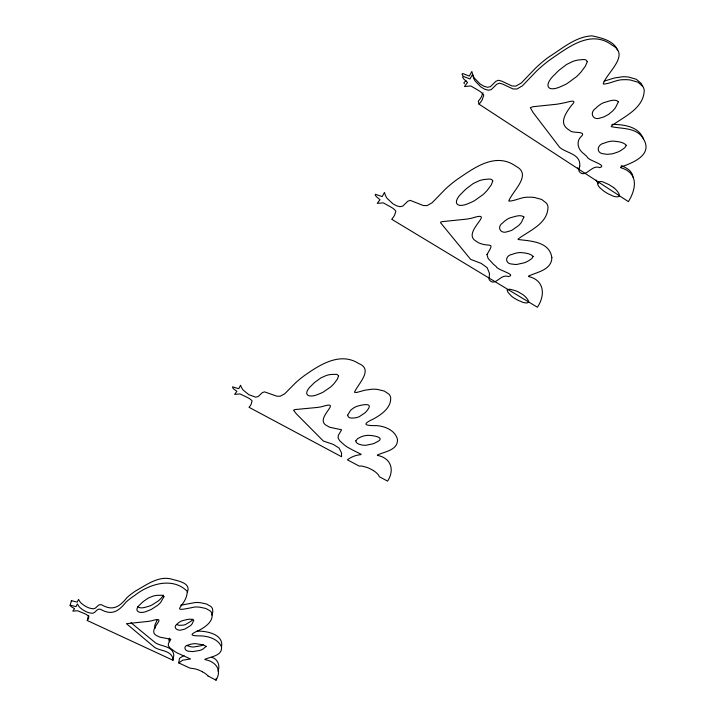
<?xml version="1.0" encoding="UTF-8"?>
<svg xmlns="http://www.w3.org/2000/svg" width="716" height="716" viewBox="0 0 716 716"><rect width="100%" height="100%" fill="white"/><g stroke="black" fill="none" stroke-linecap="round" stroke-linejoin="round"><path stroke-width="1.07" d="M482.942 92.758L481.447 96.803A27.852 26.286 -27.3 0 1 478.968 100.365L478.297 101.162L479.031 104.169L628.406 201.617C636.721 188.12 638.233 172.69 620.709 167.705L620.503 167.168C632.085 163.114 653.252 155.282 643.55 139.029C636.891 127.206 622.302 129.068 611.276 126.642L611.213 126.186C623.699 116.583 643.46 108.993 644.248 90.529A11.85 10.418 -35.1 0 0 642.78 86.314L637.938 82.188L630.402 80.013A36.874 32.462 -32.9 0 0 623.985 79.691C616.816 79.386 610.327 83.736 603.454 84.103L603.23 83.727C606.998 72.495 630.286 55.096 612.386 45.341C590.691 28.837 567.958 47.614 549.852 59.867A122.23 107.078 -29.9 0 0 536.409 71.215L522.367 85.857L516.889 89.035L512.925 88.927L502.73 84.094L499.356 83.199L496.761 84.202L491.23 89.625L488.231 90.225L484.589 89.151L480.821 86.896L475.03 80.899A18.473 17.265 -32.5 0 1 473.231 76.898L472.569 74.374L469.991 78.975L463.333 76.397L462.634 77.158L463.646 78.823A12.745 11.993 -31.4 0 0 464.961 80.111L467.53 82.456L464.487 86.555L470.842 85.956L478.691 90.583A45.842 42.772 -20.4 0 1 480.758 91.97L483.506 94.745A2.9 2.703 -27.8 0 1 483.694 95.47L482.199 99.801A28.005 26.402 -26.9 0 1 479.711 103.373L479.031 104.169M207.909 675.913L216.035 680.2L216.241 678.356M202.494 671.706L198.762 670.051A32.811 23.136 5.4 0 0 195.396 668.95L189.883 668.082L178.767 662.927L179.447 658.344L184.021 655.417M88.739 615.411A19.323 14.007 10.3 0 1 88.328 615.984L87.254 620.512L173.004 660.259L173.711 655.677A8.556 6.149 6.5 0 0 173.8 654.961C172.565 645.617 161.163 646.754 155.202 642.682A9.129 6.569 7.2 0 0 154.405 641.957L130.947 622.678M218.022 671.178C220.322 665.701 217.834 658.953 211.855 657.369M87.236 620.503A19.404 14.034 10.3 0 0 88.605 618.194L88.793 616.413A2.229 1.62 9.7 0 0 88.551 615.984L86.054 614.337A35.666 25.481 9.9 0 0 84.273 613.514L77.614 610.766L72.79 611.124L74.598 608.69L72.307 607.302A9.782 7.124 10.3 0 1 71.117 606.533L70.079 605.369L71.484 600.652L77.176 602.12L78.545 599.399L79.386 600.894A14.043 10.284 9.8 0 0 81.293 603.266C84.783 606.228 89.187 608.833 93.886 608.743C96.893 608.188 97.967 603.579 101.529 604.76C112.976 611.428 119.617 606.721 127.072 597.52A91.406 66.346 5.4 0 1 135.816 590.816C146.619 584.874 158.397 575.664 171.491 579.056C177.532 581.034 191.378 582.672 187.359 592.105M216.035 680.2C222.354 669.737 215.525 661.423 205.036 659.66L204.803 659.338C210.674 656.563 222.416 656.044 221.53 647.013C218.505 639.343 209.296 636.461 201.715 635.915C192.541 635.835 186.885 635.602 198.887 630.375C205.107 627.109 213.645 621.569 211.972 613.424A8.762 6.462 5.6 0 0 210.227 610.927L205.886 608.475L199.764 607.186A27.477 20.111 5.6 0 0 194.77 606.998C166.067 613.075 186.903 607.123 187.27 591.371C172.69 576.649 149.438 583.907 134.912 595.291A91.791 66.445 5.4 0 0 126.132 602.004C118.65 611.24 111.965 615.93 100.482 609.253C96.911 608.072 95.828 612.69 92.812 613.254C88.095 613.335 83.674 610.73 80.165 607.759A14.105 10.301 9.8 0 1 78.25 605.396L77.4 603.892L76.03 606.622L70.141 605.235M221.62 646.324C223.517 634.215 206.459 630.787 197.16 631.163M211.838 615.107L212.84 611.894L212.536 608.913A8.726 6.453 5.6 0 0 210.799 606.416L206.485 603.982L200.382 602.693A27.36 20.084 5.7 0 0 195.414 602.505L180.665 605.217M71.314 600.742L71.663 601.512M169.522 638.126L168.922 639.934L169.289 641.661M157.287 619.814L154.781 625.301L155.059 628.353M163.543 595.121L161.485 597.86A39.353 29.267 8.9 0 1 158.478 600.805L152.302 604.814A34.18 25.4 8.7 0 1 148.651 606.318C145.312 607.132 140.855 609.182 137.812 606.747M466.044 80.613L463.887 82.805L464.416 83.826M178.767 662.927L182.732 660.17L190.528 658.997L177.219 652.974A58.712 43.228 5.2 0 1 174.525 651.336L170.104 648.052L168.35 645.787L168.385 643.586L170.873 639.236L160.16 637.24A14.275 10.409 6.8 0 1 157.851 636.166C143.934 630.939 171.366 614.919 151.345 620.879A88.623 66.713 9.4 0 1 146.252 621.622L126.464 623.672L153.609 646.521A9.165 6.578 7.1 0 1 154.405 647.246C160.384 651.318 171.84 650.164 173.075 659.534A8.592 6.158 6.5 0 1 172.995 660.259M604.062 81.168L614.373 78.008L622.437 76.782A36.677 32.318 -33.2 0 1 628.818 77.104L636.318 79.27L641.142 83.378A11.778 10.373 -35.4 0 1 642.333 86.072M611.849 124.387C623.636 124.512 638.457 126.177 643.415 138.832M621.282 165.62C626.41 167.759 632.398 170.927 633.007 177.121M186.625 645.465L190.868 646.772A14.427 10.507 5.7 0 0 193.508 647.004L200.498 645.859A21.883 15.967 5.9 0 0 203.389 644.642M373.412 470.502L369.358 468.389A36.677 29.141 -0.4 0 0 366.171 467.172L361.652 466.018L359.235 466.098L347.376 459.815C360.587 449.97 370.27 459.985 347.224 447.035A65.693 54.604 -2.9 0 1 344.396 444.976L339.796 440.868L338.086 438.022L338.373 435.256L341.63 429.797L329.852 427.282A15.913 13.174 0.5 0 1 327.382 425.93C312.265 419.137 344.969 399.465 321.752 406.697A97.474 84.264 3.8 0 1 317.152 407.467L295.099 409.561L293.542 410.214L296.343 413.821L323.346 441.029L333.325 444.412L339.053 448.037L341.496 452.816L341.568 456.736L249.025 407.297A23.726 19.699 7.5 0 0 251.119 404.307L252.041 401.058A2.479 2.058 6.2 0 0 251.817 400.521L249.741 398.776A35.2 28.837 7 0 0 247.271 397.407L240.075 393.934L234.624 394.391L236.906 391.312L234.472 389.567A10.874 9.093 7.1 0 1 233.219 388.6L232.458 386.846L238.732 388.707L240.558 385.271L241.355 387.159A15.689 13.139 6.1 0 0 243.252 390.148L248.792 394.641L255.505 397.129L258.046 396.682L262.351 392.619L264.517 391.867L276.77 396.154L280.207 396.234L284.673 393.845L295.493 382.899A102.406 83.709 -1.6 0 1 306.081 374.414C321.18 363.889 340.78 351.959 358.77 363.567C373.824 369.438 358.063 383.839 354.465 392.243L356.461 392.52L365.142 390.139L372.043 389.218A30.69 25.409 -1.8 0 1 377.627 389.45L384.358 391.088L388.949 394.167A9.8 8.171 -2.4 0 1 390.623 397.326C391.58 407.395 381.798 414.287 374.02 418.663C361.213 424.624 364.748 425.671 376.571 425.635C385.101 426.154 395.375 430.477 397.496 439.57C397.854 450.328 384.68 451.59 377.377 455.018L377.609 455.421C390.775 457.954 394.999 469.741 387.58 481.116L379.328 476.74L378.648 475.236A20.236 16.164 -0.9 0 0 373.349 470.564M176.476 624.486L179.161 625.328L183.045 625.149A14.624 10.758 6.5 0 0 185.525 624.531L191.056 621.202A22.169 16.334 6.7 0 0 192.908 619.116M613.693 187.619L609.316 184.826A43.05 37.384 -22.9 0 0 605.718 183.18C598.272 178.902 594.28 183.547 601.44 189.087A33.124 28.774 -28.6 0 0 604.725 191.718L606.577 192.89A44.329 38.485 -29.5 0 0 611.357 195.244C613.782 196.963 622.24 198.511 618.651 193.204A25.669 22.303 -24.4 0 0 613.684 187.628M578.68 169.262L577.928 168.197A3.088 2.721 -26.6 0 1 577.749 167.696M462.983 75.923L461.981 74.267L462.67 73.506L469.302 76.066L471.862 71.484L472.515 74.008A18.374 17.184 -33 0 0 474.305 77.99L480.069 83.96L483.819 86.206L487.435 87.271L490.424 86.672L495.92 81.275L498.506 80.273L501.853 81.168L512.003 85.974L515.941 86.09L521.391 82.922L535.344 68.342A121.586 106.648 -30.1 0 1 548.707 57.047C562.149 48.715 575.53 36.588 592.016 35.845C601.18 37.885 614.167 40.615 617.631 50.478M598.146 183.672L596.133 180.056M202.377 671.85A16.262 11.537 5.2 0 1 207.944 675.895M347.627 415.217C347.913 418.842 353.024 418.162 355.566 417.786A16.334 13.604 -0.5 0 0 359.36 416.649L365.026 412.819A24.845 20.737 -0.1 0 0 367.344 410.187C374.459 401.551 360.318 405.211 356.622 406.446A16.37 13.523 -1.2 0 0 353.74 407.887L352.353 408.854A20.263 16.728 -1.3 0 0 350.437 410.536L347.627 415.217M523.933 217.037L521.382 222.39A27.539 24.63 -17.8 0 1 518.617 225.558L512.083 230.149A18.124 16.146 -17.9 0 1 507.832 231.51C500.815 234.642 496.134 227.124 502.829 222.81A22.473 19.797 -17.7 0 1 505.066 220.796L506.677 219.633A18.151 16.02 -17.7 0 1 509.953 217.897C514.061 216.93 520.541 213.95 523.933 217.037M193.714 620.333L192.255 623.636A22.259 16.361 6.7 0 1 190.402 625.73L184.844 629.069A14.687 10.776 6.5 0 1 182.356 629.677C178.078 631.619 171.965 627.726 177.21 623.922A18.151 13.246 5.8 0 1 178.785 622.589L179.949 621.819A14.669 10.704 5.9 0 1 182.401 620.665C185.766 620.092 191.038 617.765 193.714 620.333M551.848 257.626C551.651 269.959 537.17 272.035 528.506 276.09L528.712 276.573C544.33 280.135 545.538 295.09 537.394 307.245L391.697 219.257L392.001 218.908A25.928 23.762 -3.7 0 0 394.534 215.31L395.805 211.417A2.712 2.47 -6.3 0 0 395.599 210.764L393.46 208.669A38.413 34.69 -3 0 0 390.864 207.022L383.257 202.852L377.243 203.389L379.99 199.692L377.466 197.589A11.895 10.973 -6 0 1 376.168 196.426L375.148 194.931L375.461 194.313L382.201 196.56L384.474 192.416L385.19 194.698A17.202 15.824 -8.3 0 0 387.043 198.296L392.762 203.693L396.413 205.725L399.913 206.691L402.741 206.145L407.789 201.268L410.214 200.364L423.308 205.519L427.067 205.617L432.151 202.753L444.922 189.579A113.459 98.96 -16.7 0 1 457.238 179.367C474.341 167.777 495.553 151.694 515.985 166.3C532.355 174.614 512.844 190.689 508.808 200.829L509.031 201.169C515.502 200.847 521.624 196.9 528.336 197.195A34.099 30.054 -18.7 0 1 534.44 197.482L541.681 199.442L546.442 203.156A10.919 9.657 -20.7 0 1 548 206.951C547.847 223.857 529.321 230.489 518.053 239.099L518.133 239.502C530.565 241.086 549.512 241.426 551.848 257.626M338.596 375.775L337.379 379.104L334.283 383.337A44.061 37.447 3.4 0 1 330.568 387.061L323.167 392.126A38.27 32.48 3.1 0 1 318.889 394.024C308.381 398.839 301.517 394.606 311.737 385.289A53.36 44.231 -0.6 0 1 315.076 382.102L320.911 377.887L326.254 375.515A22.867 19.144 0.7 0 1 330.882 374.486L336.842 374.316L338.596 375.775M533.169 256.418L531.845 258.521L528.399 260.901A27.163 23.905 -17.1 0 1 524.56 262.727L516.809 264.455A17.846 15.645 -16.8 0 1 512.513 264.106C504.52 264.097 504.941 255.406 512.253 254.35A22.062 19.153 -15.7 0 1 515.126 253.357L517.05 252.909A17.837 15.501 -15.8 0 1 520.675 252.56C524.81 252.999 530.27 253.222 533.169 256.418M579.727 166.255L578.958 170.005A3.097 2.739 -26.4 0 0 579.172 171.482C585.518 179.206 591.452 164 599.802 167.66C607.982 164.94 587.523 160.644 586.977 156.598A79.431 69.488 -34.6 0 1 584.014 153.877C577.624 149.599 575.548 140.918 582.01 135.7C585.706 130.661 571.663 133.785 569.802 130.393A18.965 16.96 -31.4 0 1 567.144 128.603C558.82 122.194 566.795 111.803 571.279 105.637C579.163 97.761 567.126 102.558 563.376 103.006A120.324 110.425 -46.1 0 1 556.565 104.25L532.82 106.738L530.332 107.686L533.071 112.484L558.525 145.849A11.993 10.758 -26.1 0 1 559.339 147.066C565.882 153.287 581.052 153.484 579.727 166.255M486.961 254.475L488.106 258.431L493.297 264.088A73.247 64.458 -20.8 0 0 496.215 266.549C496.886 270.004 517.793 274.801 508.208 276.564C500.636 273.405 495.356 287.107 489.377 279.992A2.891 2.524 -13.3 0 1 489.118 278.658L489.467 273.458L487.202 267.739L481.242 263.407L470.609 259.362L440.564 222.73L440.779 222.005L442.3 221.629L466.626 219.123A108.17 101.117 -21.4 0 0 471.728 218.201C497.978 209.743 460.245 232.718 476.292 241.274A17.587 15.654 -15.6 0 0 478.879 242.894C489.86 247.781 495.302 240.755 486.961 254.475M618.427 101.717L615.492 107.668A29.803 26.635 -34.1 0 1 612.431 111.177L608.6 114.39L604.206 116.753A19.663 17.515 -33.6 0 1 600.796 117.782C592.893 121.246 588.892 112.564 595.936 108.134A24.272 21.408 -31.9 0 1 598.379 105.896L600.124 104.599A19.609 17.318 -32.1 0 1 603.66 102.674C607.938 101.627 614.99 98.289 618.427 101.717M355.798 440.886C355.933 443.768 359.718 444.43 361.965 444.994A16.11 13.219 -1.3 0 0 365.921 445.28L372.893 443.839A24.514 20.191 -1.1 0 0 376.285 442.309C386.9 437.387 372.785 435.435 368.677 435.346A16.119 13.121 -1.4 0 0 365.384 435.632L363.647 436.008A19.95 16.208 -1.4 0 0 361.097 436.841L357.535 438.711L355.798 440.886M626.321 145.384L624.826 147.72L621.094 150.351A29.302 25.857 -31.2 0 1 616.977 152.374L612.323 153.833L607.571 154.289A19.305 16.987 -30.5 0 1 604.232 153.895C595.569 153.654 596.875 144.22 604.411 143.093A23.726 20.737 -28.4 0 1 607.472 141.992L609.522 141.5A19.18 16.79 -28.7 0 1 613.352 141.115C617.657 141.58 623.484 141.875 626.321 145.384M507.214 289.971L507.93 292.262L511.233 295.914A30.788 26.59 -16.4 0 0 514.464 298.295L517.203 299.834A41.403 35.809 -17.2 0 0 520.908 301.481C523.136 302.949 531.362 304.542 527.773 299.637A23.995 20.549 -13.1 0 0 522.823 294.598L518.563 292.056A40.311 34.413 -12 0 0 515.072 290.562L509.461 289.13L507.214 289.971M492.796 181.014L491.194 185.014L487.435 190.107A48.697 44.884 -16.5 0 1 483.04 194.6L474.502 200.686A42.307 38.897 -16.6 0 1 469.651 202.968C456.396 209.215 451.42 202.565 462.536 192.461A59.142 52.465 -17.3 0 1 466.465 188.63L473.213 183.547L479.281 180.692A25.329 22.787 -17.2 0 1 484.446 179.456C486.952 179.582 491.847 177.711 492.796 181.014M163.964 596.679L160.697 602.344A39.523 29.32 8.8 0 1 157.672 605.297L151.479 609.316A34.323 25.445 8.6 0 1 147.809 610.82C140.399 614.65 131.726 611.437 140.775 603.901A47.829 34.968 6.3 0 1 143.504 601.377L148.373 598.03L152.947 596.159A20.495 15.081 7.2 0 1 156.983 595.345L162.657 595.282L163.964 596.679M587.263 61.701L585.384 66.158L581.195 71.815A52.859 48.536 -39.1 0 1 576.362 76.8L567.09 83.566A45.913 42.056 -38.5 0 1 561.872 86.099C546.809 93.304 543.256 84.962 554.846 74.428A63.876 56.752 -32.5 0 1 559.16 70.168L566.508 64.521L573.024 61.352A27.405 24.648 -34.6 0 1 578.528 59.974C581.132 60.081 586.476 58.077 587.263 61.701M206.154 646.405L202.798 649.206A21.972 15.994 5.8 0 1 199.898 650.423L192.873 651.578A14.49 10.525 5.7 0 1 190.223 651.336C184.612 651.837 182.347 645.76 188.8 644.847A17.891 12.888 5.3 0 1 191.02 644.185L192.532 643.881A14.454 10.427 5.4 0 1 195.45 643.657L203.219 644.83L206.154 646.405"/></g></svg>
